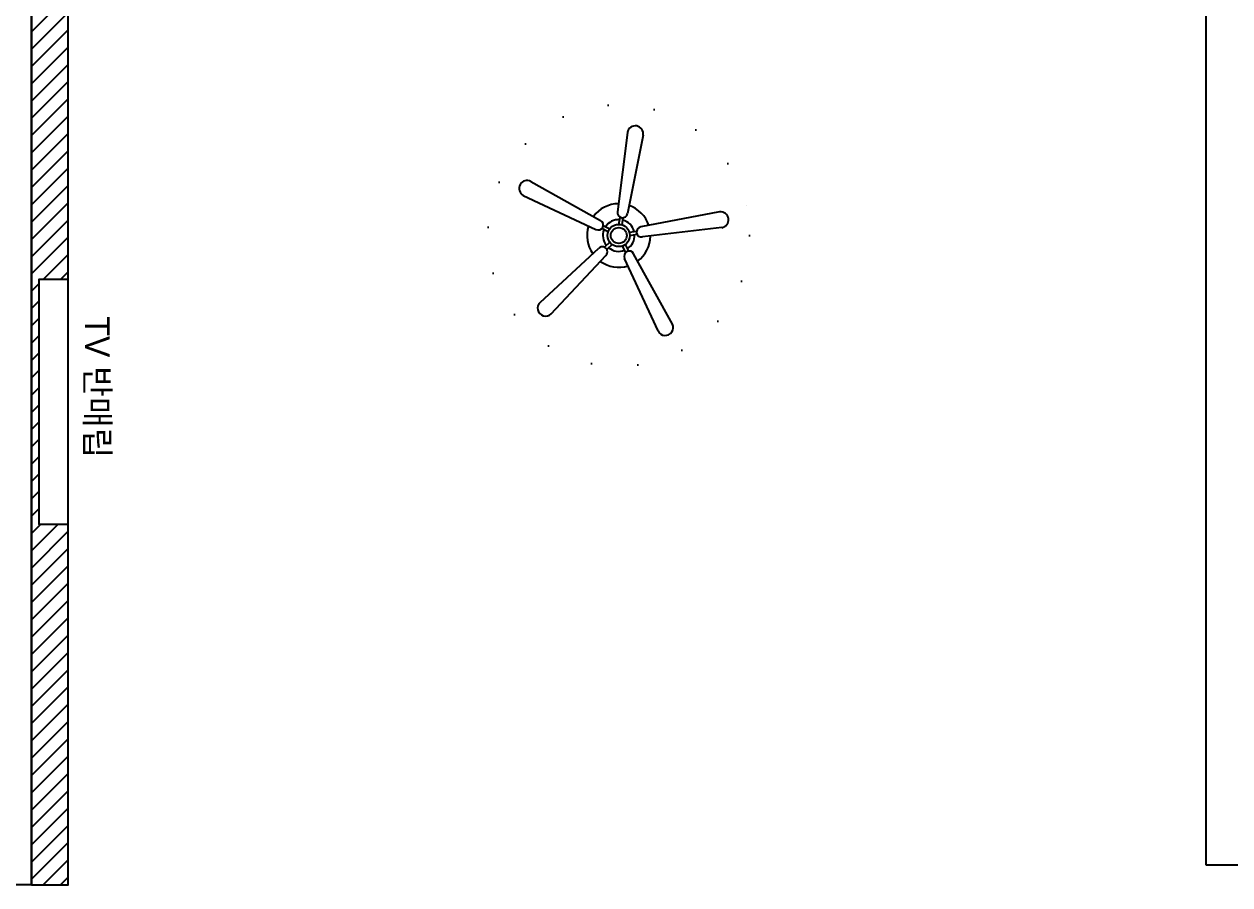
# Model space of a CAD drawing. Header units: millimetres. Extents: x -551172 to 232469, y -3435 to 261611.
# Drawn here: x 176331 to 181259, y 87455 to 90975 of the extents above; entities that cross this region are included whole.
import ezdxf

# ---------------------------------------------------------------- set-up
doc = ezdxf.new("R2010")
doc.units = ezdxf.units.MM
doc.header["$LTSCALE"] = 10
doc.linetypes.add('DOT', pattern=[6.35, 0, -6.35])
for name, color, linetype in [('0-ELC TEXT', 7, 'Continuous'), ('03-WAL NEW', 3, 'Continuous'), ('06-FUR', 6, 'Continuous'), ('06-LIGHT', 4, 'Continuous'), ('08-HAT', 8, 'Continuous'), ('C-HAT', 251, 'Continuous'), ('도면층2', 2, 'Continuous')]:
    doc.layers.add(name, color=color, linetype=linetype)
doc.styles.add('코레일둥고', font='Korail_Round_Gothic_Medium.ttf')

# ---------------------------------------------------------------- blocks, each defined once
blk = doc.blocks.new('CELILNGPAN')
at = {"layer": '06-FUR', "color": 6}
for p, q in [((48717.2, -3709.4), (48676.4, -4034.6)), ((48781.1, -3721), (48717.1, -4041.2)), ((48322.4, -3909.7), (48607.1, -4069.5)), ((48291.6, -3966.9), (48588.2, -4106.2)), ((49093.7, -4034.6), (48771.7, -4096.2)), ((48682.4, -4085.6), (48687.2, -4056.2)), ((48695.2, -4087.7), (48700, -4058.3)), ((48638.6, -4116.2), (48612.1, -4102.6)), ((48644.6, -4104.7), (48618.1, -4091.1)), ((48725.1, -4117.8), (48754.5, -4113.2)), ((48727, -4130.6), (48756.5, -4126)), ((49102.3, -4098.9), (48778, -4137)), ((48360.1, -4404.3), (48600.1, -4182.9)), ((48645.1, -4158.1), (48623.9, -4179.1)), ((48654.2, -4167.3), (48633.1, -4188.3)), ((48696.1, -4174.1), (48709.5, -4200.7)), ((48707.7, -4168.3), (48721.1, -4194.9)), ((48404.9, -4451.3), (48629.1, -4212.2)), ((48842.1, -4521.2), (48705.7, -4224.6)), ((48900.6, -4493.1), (48742.5, -4206))]:
    blk.add_line(p, q, dxfattribs=at)
for radius in [45.4, 32.5]:
    blk.add_circle((48681.6, -4131), radius, dxfattribs=at)
for centre, radius, start, end in [((48749.2, -3715.2), 32.5, 349.67, 169.67), ((48307, -3938.3), 32.5, 61.67, 241.67), ((48681.6, -4131), 129.8, 90.4651, 143.078), ((48696.7, -4037.9), 20.6, 170.7734, 350.7734), ((48681.6, -4131), 129.8, 18.4651, 71.078), ((49098, -4066.8), 32.5, 277.67, 97.67), ((48597.7, -4087.9), 20.6, 242.7734, 62.7734), ((48681.6, -4131), 64.9, 86.5125, 147.0342), ((48681.6, -4131), 64.9, 14.5125, 75.0342), ((48681.6, -4131), 129.8, 162.4651, 215.078), ((48681.6, -4131), 64.9, 158.5125, 219.0342), ((48681.6, -4131), 64.9, 302.5125, 3.0342), ((48774.9, -4116.6), 20.6, 98.7734, 278.7734), ((48681.6, -4131), 129.8, 306.4651, 359.078), ((48614.6, -4197.5), 20.6, 314.7734, 134.7734), ((48681.6, -4131), 64.9, 230.5125, 291.0342), ((48681.6, -4131), 129.8, 234.4651, 287.078), ((48724.1, -4215.3), 20.6, 26.7734, 206.7734), ((48382.5, -4427.8), 32.5, 133.67, 313.67), ((48871.4, -4507.2), 32.5, 205.67, 25.67)]:
    blk.add_arc(centre, radius, start, end, dxfattribs=at)

msp = doc.modelspace()

# ---------------------------------------------------------------- hatches: boundary and pattern name
at = {"layer": 'C-HAT'}
h = msp.add_hatch(dxfattribs=at)
h.set_pattern_fill('_USER', color=256, scale=50, angle=45, pattern_type=0)
h.set_pattern_definition([(45, (0, 0), (-35.355339, 35.355339), [])])
h.paths.add_polyline_path([(176511.4, 92765.3), (176401.4, 92765.3), (176361.4, 92765.3), (176361.4, 92505.3), (176361.4, 92305.3), (176411.4, 92305.3), (176511.4, 92305.3)])
h.paths.add_polyline_path([(176511.4, 91405.3), (176361.4, 91405.3), (176361.4, 87455.3), (176511.4, 87455.3), (176511.4, 88930.3), (176391.4, 88930.3), (176391.4, 89930.3), (176511.4, 89930.3)])

# ---------------------------------------------------------------- linework, layer by layer
at = {"layer": '03-WAL NEW'}
for points in [[(176361.4, 87455.3), (176511.4, 87455.3), (176511.4, 91405.3), (176361.4, 91405.3), (176361.4, 87455.3)], [(176511.4, 89930.3), (176391.4, 89930.3), (176391.4, 88930.3), (176511.4, 88930.3)]]:
    msp.add_lwpolyline(points, dxfattribs=at)
at = {"layer": '08-HAT', "linetype": 'DOT', "ltscale": 3}
msp.add_circle((178761.4, 90110.3), 535, dxfattribs=at)
at = {"layer": '도면층2'}
for p, q in [((181161.4, 87535.3), (181161.4, 92995.3)), ((176361.4, 87455.3), (176361.4, 91405.3)), ((181361.4, 87535.3), (181161.4, 87535.3)), ((176361.4, 87455.3), (176161.4, 87455.3))]:
    msp.add_line(p, q, dxfattribs=at)

# ---------------------------------------------------------------- block references
at = {"layer": '06-LIGHT'}
msp.add_blockref('CELILNGPAN', (130079.8, 94241.3), dxfattribs=at)

# ---------------------------------------------------------------- texts
at = {"layer": '0-ELC TEXT', "style": '코레일둥고'}
msp.add_text('TV 반매립', height=100, rotation=270, dxfattribs=at).set_placement((176580.9, 89779.4))

doc.saveas('drawing.dxf')
